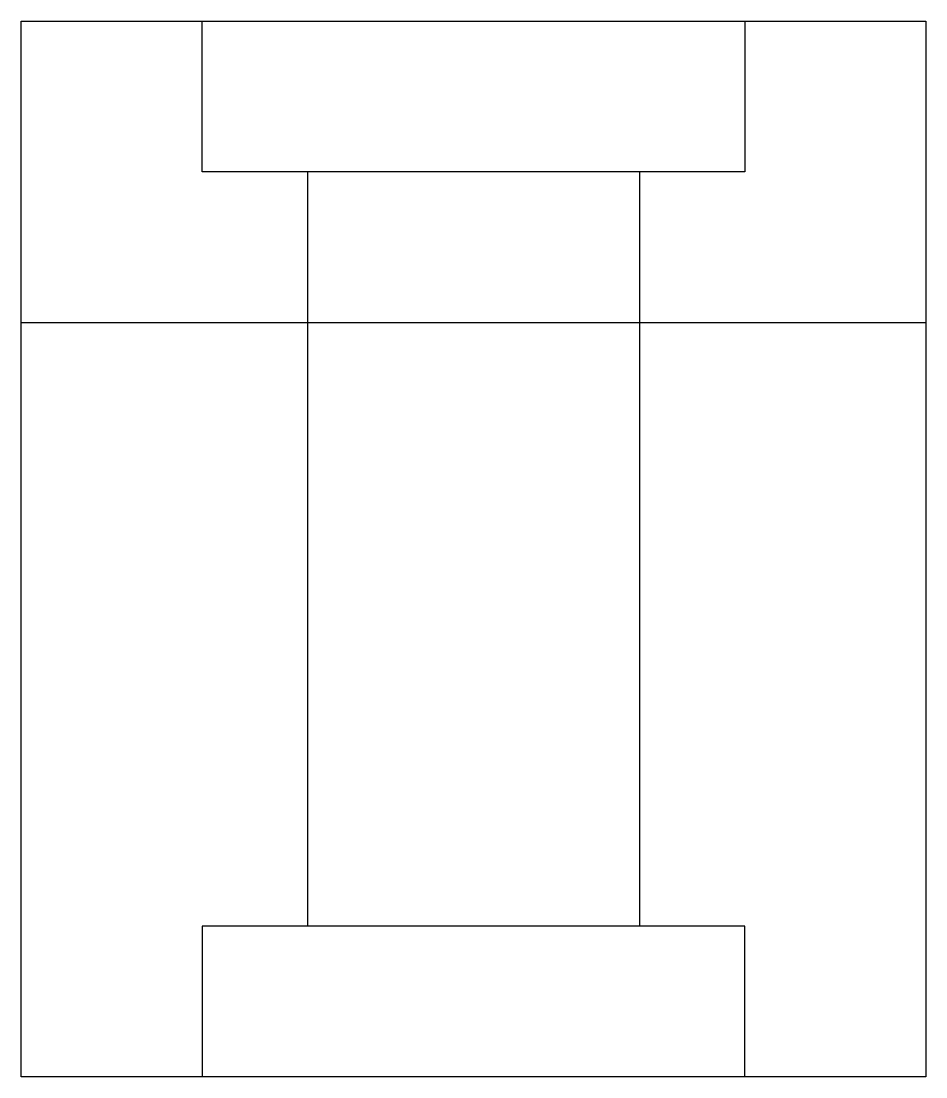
# Model space of a CAD drawing. Header units: inches. Extents: x 0 to 30, y 0 to 35.
import ezdxf

# ---------------------------------------------------------------- set-up
doc = ezdxf.new("R2010")
doc.units = ezdxf.units.IN

# ---------------------------------------------------------------- blocks, each defined once
blk = doc.blocks.new('su-canh')
at = {"color": 1}
for p, q in [((9.5, 30), (9.5, 5)), ((20.5, 30), (20.5, 5)), ((30, 25), (0, 25))]:
    blk.add_line(p, q, dxfattribs=at)
blk.add_lwpolyline([(30, 0), (0, 0), (0, 35), (30, 35)], close=True, dxfattribs=at)
for points in [[(24, 35), (24, 30), (6, 30), (6, 35)], [(24, 0), (24, 5), (6, 5), (6, 0)]]:
    blk.add_lwpolyline(points, dxfattribs=at)

msp = doc.modelspace()

# ---------------------------------------------------------------- block references
msp.add_blockref('su-canh', (0, 0))

doc.saveas('drawing.dxf')
